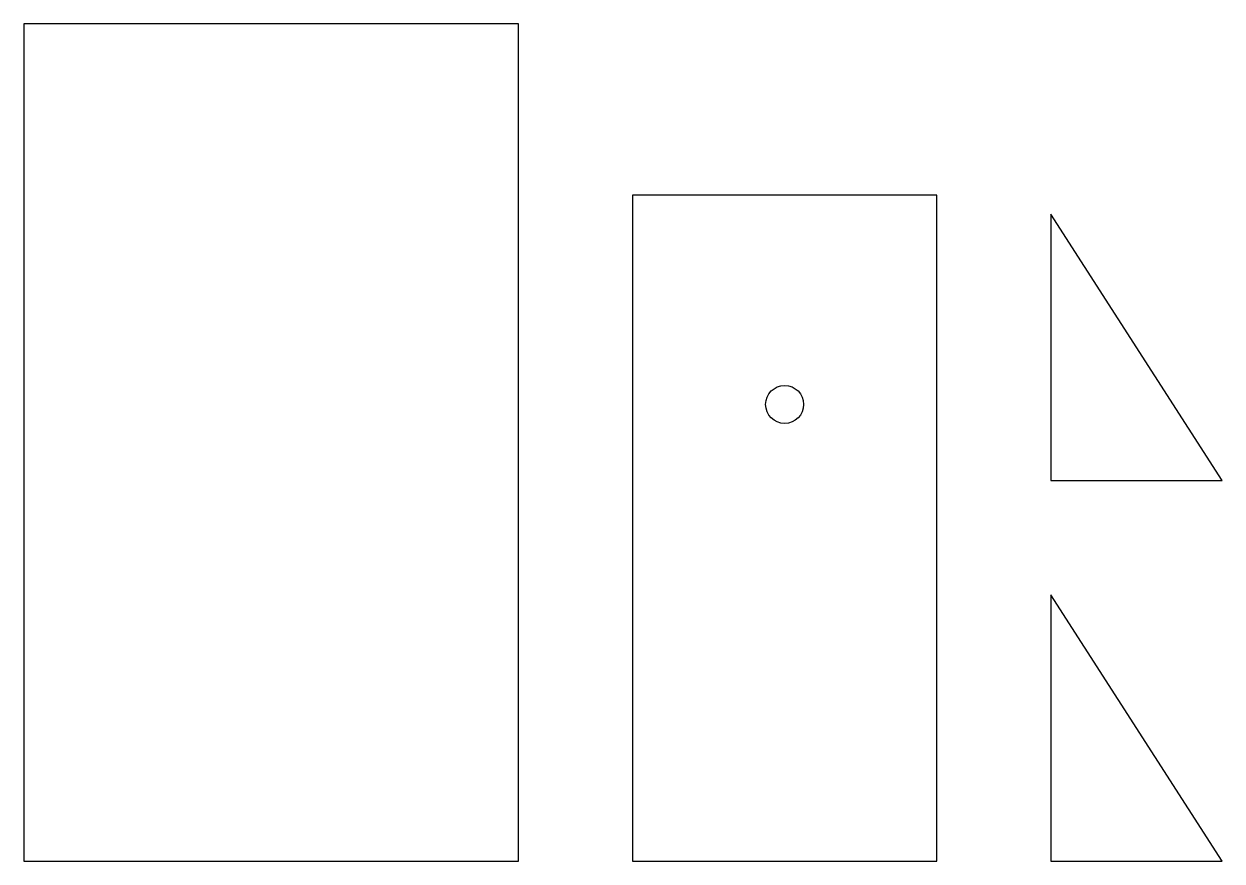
# Model space of a CAD drawing. Header units: metres. Extents: x 0 to 63, y 0 to 44.
import ezdxf

# ---------------------------------------------------------------- set-up
doc = ezdxf.new("R2010")
doc.units = ezdxf.units.M
doc.layers.add('CUT', color=7, linetype='Continuous')

msp = doc.modelspace()

# ---------------------------------------------------------------- linework, layer by layer
at = {"layer": 'CUT'}
for points in [[(0, 0), (26, 0), (26, 44), (0, 44)], [(32, 0), (48, 0), (48, 35), (32, 35)], [(54, 20), (63, 20), (54, 34)], [(54, 0), (63, 0), (54, 14)]]:
    msp.add_lwpolyline(points, close=True, dxfattribs=at)
msp.add_circle((40, 24), 1, dxfattribs=at)

doc.saveas('drawing.dxf')
